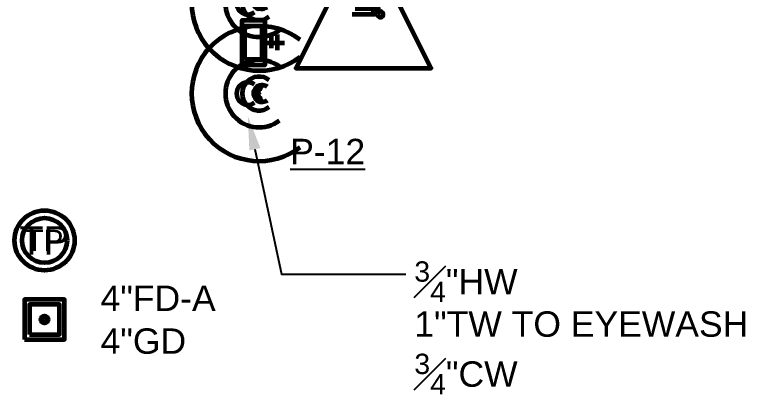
# Model space of a CAD drawing. Extents: x -3637 to 1666, y -2593 to 1817.
# Drawn here: x -2806.6 to -2547.7, y -1862.8 to -1728.3 of the extents above; entities that cross this region are included whole.
import ezdxf
from ezdxf.enums import TextEntityAlignment as Align

# ---------------------------------------------------------------- set-up
doc = ezdxf.new("R2010")
doc.units = 0
doc.header["$LTSCALE"] = 36
doc.header["$MEASUREMENT"] = 0
doc.layers.add('G-ANNO-TEXT', color=70, linetype='Continuous')
for name, color, linetype, lineweight in [('P-CW-N', 4, 'Continuous', 60), ('P-CW-N @ 1 (1)', 4, 'Continuous', 60), ('P-CW-N @ 1 (2)', 4, 'Continuous', 60), ('P-CW-N @ 12', 4, 'Continuous', 60), ('P-CW-N @ 128', 4, 'Continuous', 60), ('P-CW-N @ 16', 4, 'Continuous', 60), ('P-CW-N @ 192', 4, 'Continuous', 60), ('P-CW-N @ 2', 4, 'Continuous', 60), ('P-CW-N @ 24', 4, 'Continuous', 60), ('P-CW-N @ 384', 4, 'Continuous', 60), ('P-CW-N @ 4', 4, 'Continuous', 60), ('P-CW-N @ 48', 4, 'Continuous', 60), ('P-CW-N @ 64', 4, 'Continuous', 60), ('P-CW-N @ 768', 4, 'Continuous', 60), ('P-CW-N @ 8', 4, 'Continuous', 60), ('P-CW-N @ 96', 4, 'Continuous', 60), ('P-HW-N', 1, 'Continuous', 60), ('P-HW-N @ 1 (1)', 1, 'Continuous', 60), ('P-HW-N @ 1 (2)', 1, 'Continuous', 60), ('P-HW-N @ 12', 1, 'Continuous', 60), ('P-HW-N @ 128', 1, 'Continuous', 60), ('P-HW-N @ 16', 1, 'Continuous', 60), ('P-HW-N @ 192', 1, 'Continuous', 60), ('P-HW-N @ 2', 1, 'Continuous', 60), ('P-HW-N @ 24', 1, 'Continuous', 60), ('P-HW-N @ 384', 1, 'Continuous', 60), ('P-HW-N @ 4', 1, 'Continuous', 60), ('P-HW-N @ 48', 1, 'Continuous', 60), ('P-HW-N @ 64', 1, 'Continuous', 60), ('P-HW-N @ 768', 1, 'Continuous', 60), ('P-HW-N @ 8', 1, 'Continuous', 60), ('P-HW-N @ 96', 1, 'Continuous', 60), ('P-HWC-N', 2, 'Continuous', 60), ('P-HWC-N @ 1 (1)', 2, 'Continuous', 60), ('P-HWC-N @ 1 (2)', 2, 'Continuous', 60), ('P-HWC-N @ 12', 2, 'Continuous', 60), ('P-HWC-N @ 128', 2, 'Continuous', 60), ('P-HWC-N @ 16', 2, 'Continuous', 60), ('P-HWC-N @ 192', 2, 'Continuous', 60), ('P-HWC-N @ 2', 2, 'Continuous', 60), ('P-HWC-N @ 24', 2, 'Continuous', 60), ('P-HWC-N @ 384', 2, 'Continuous', 60), ('P-HWC-N @ 4', 2, 'Continuous', 60), ('P-HWC-N @ 48', 2, 'Continuous', 60), ('P-HWC-N @ 64', 2, 'Continuous', 60), ('P-HWC-N @ 768', 2, 'Continuous', 60), ('P-HWC-N @ 8', 2, 'Continuous', 60), ('P-HWC-N @ 96', 2, 'Continuous', 60), ('P-SAN-N', 6, 'Continuous', 60), ('P-SAN-N @ 128', 6, 'Continuous', 60), ('P-SAN-N @ 96', 6, 'Continuous', 60)]:
    doc.layers.add(name, color=color, linetype=linetype, lineweight=lineweight)
doc.styles.add('Arial', font='arial.ttf')

# ---------------------------------------------------------------- blocks, each defined once
blk = doc.blocks.new('*U17')
at = {"linetype": 'Continuous'}
blk.add_lwpolyline([(-0.05555774199920424, -0.05555774199920421), (0.05555774199920421, -0.05555774199920424), (0.05555774199920425, 0.05555774199920421), (-0.05555774199920416, 0.05555774199920427)], close=True, dxfattribs=at)
at = {"color": 7, "linetype": 'Continuous'}
blk.add_circle((0, 0), 0.01, dxfattribs=at)
blk = doc.blocks.new('*U712')
at = {"layer": 'P-SAN-N @ 128', "xscale": 128, "yscale": 128, "zscale": 128}
blk.add_blockref('*U17', (-2796.000000014937, -1836.257198477003), dxfattribs=at)
at = {"layer": 'P-SAN-N @ 96', "xscale": 96, "yscale": 96, "zscale": 96}
blk.add_blockref('*U17', (-2796.000000014937, -1836.257198477003), dxfattribs=at)
blk = doc.blocks.new('*U26')
at = {"linetype": 'Continuous'}
blk.add_circle((0, 0), 0.08288711157735473, dxfattribs=at)
at = {"layer": 'G-ANNO-TEXT', "linetype": 'Continuous', "style": 'Arial'}
blk.add_text('TP', height=0.078125, dxfattribs=at).set_placement((0, 0), align=Align.MIDDLE)
blk = doc.blocks.new('*U732')
at = {"layer": 'P-SAN-N @ 128', "xscale": 128, "yscale": 128, "zscale": 128}
blk.add_blockref('*U26', (-2796.000000014937, -1808.257198477003), dxfattribs=at)
at = {"layer": 'P-SAN-N @ 96', "xscale": 96, "yscale": 96, "zscale": 96}
blk.add_blockref('*U26', (-2796.000000014937, -1808.257198477003), dxfattribs=at)
blk = doc.blocks.new('*U41')
at = {"linetype": 'Continuous'}
for p, q in [((1.000000000001e-06, 0.03125), (1.000000000001e-06, 0.08564697334713617)), ((-0.02242570140196611, 0.06523007362366245), (0.02056475370833223, 0.06523007362366245))]:
    blk.add_line(p, q, dxfattribs=at)
blk.add_lwpolyline([(0.0625, -0.03125), (-0.062498, -0.03125), (-0.062498, 0.03125), (0.0625, 0.03125)], close=True, dxfattribs=at)
blk = doc.blocks.new('*U797')
at = {"layer": 'P-HW-N @ 128', "xscale": 128, "yscale": 128, "zscale": 128, "rotation": 270}
blk.add_blockref('*U41', (-2722.000000014937, -1738.257102477003), dxfattribs=at)
at = {"layer": 'P-HW-N @ 96', "xscale": 96, "yscale": 96, "zscale": 96, "rotation": 270}
blk.add_blockref('*U41', (-2722.000000014937, -1738.257102477003), dxfattribs=at)
blk = doc.blocks.new('*U13')
at = {"linetype": 'Continuous'}
blk.add_arc((0, 0), 0.03111555437015312, 232.5669694738212, 127.4330305261797, dxfattribs=at)
blk = doc.blocks.new('*U806')
at = {"layer": 'P-CW-N @ 1 (1)', "rotation": 180}
blk.add_blockref('*U13', (-2720.000000014937, -1724.257198477003), dxfattribs=at)
at = {"layer": 'P-CW-N @ 1 (2)', "rotation": 180}
blk.add_blockref('*U13', (-2720.000000014937, -1724.257198477003), dxfattribs=at)
at = {"layer": 'P-CW-N @ 12', "xscale": 12, "yscale": 12, "zscale": 12, "rotation": 180}
blk.add_blockref('*U13', (-2720.000000014937, -1724.257198477003), dxfattribs=at)
at = {"layer": 'P-CW-N @ 128', "xscale": 128, "yscale": 128, "zscale": 128, "rotation": 180}
blk.add_blockref('*U13', (-2724.000000014937, -1724.257198477003), dxfattribs=at)
at = {"layer": 'P-CW-N @ 16', "xscale": 16, "yscale": 16, "zscale": 16, "rotation": 180}
blk.add_blockref('*U13', (-2720.000000014937, -1724.257198477003), dxfattribs=at)
at = {"layer": 'P-CW-N @ 192', "xscale": 192, "yscale": 192, "zscale": 192, "rotation": 180}
blk.add_blockref('*U13', (-2720.000000014937, -1724.257198477003), dxfattribs=at)
at = {"layer": 'P-CW-N @ 2', "xscale": 2, "yscale": 2, "zscale": 2, "rotation": 180}
blk.add_blockref('*U13', (-2720.000000014937, -1724.257198477003), dxfattribs=at)
at = {"layer": 'P-CW-N @ 24', "xscale": 24, "yscale": 24, "zscale": 24, "rotation": 180}
blk.add_blockref('*U13', (-2720.000000014937, -1724.257198477003), dxfattribs=at)
at = {"layer": 'P-CW-N @ 384', "xscale": 384, "yscale": 384, "zscale": 384, "rotation": 180}
blk.add_blockref('*U13', (-2720.000000014937, -1724.257198477003), dxfattribs=at)
at = {"layer": 'P-CW-N @ 4', "xscale": 4, "yscale": 4, "zscale": 4, "rotation": 180}
blk.add_blockref('*U13', (-2720.000000014937, -1724.257198477003), dxfattribs=at)
at = {"layer": 'P-CW-N @ 48', "xscale": 48, "yscale": 48, "zscale": 48, "rotation": 180}
blk.add_blockref('*U13', (-2720.000000014937, -1724.257198477003), dxfattribs=at)
at = {"layer": 'P-CW-N @ 64', "xscale": 64, "yscale": 64, "zscale": 64, "rotation": 180}
blk.add_blockref('*U13', (-2720.000000014937, -1724.257198477003), dxfattribs=at)
at = {"layer": 'P-CW-N @ 768', "xscale": 768, "yscale": 768, "zscale": 768, "rotation": 180}
blk.add_blockref('*U13', (-2720.000000014937, -1724.257198477003), dxfattribs=at)
at = {"layer": 'P-CW-N @ 8', "xscale": 8, "yscale": 8, "zscale": 8, "rotation": 180}
blk.add_blockref('*U13', (-2720.000000014937, -1724.257198477003), dxfattribs=at)
at = {"layer": 'P-CW-N @ 96', "xscale": 96, "yscale": 96, "zscale": 96, "rotation": 180}
blk.add_blockref('*U13', (-2719.000000014937, -1723.257198477003), dxfattribs=at)
blk = doc.blocks.new('*U807')
at = {"layer": 'P-HW-N @ 1 (1)', "rotation": 180}
blk.add_blockref('*U13', (-2720.000000014937, -1756.257198477003), dxfattribs=at)
at = {"layer": 'P-HW-N @ 1 (2)', "rotation": 180}
blk.add_blockref('*U13', (-2720.000000014937, -1756.257198477003), dxfattribs=at)
at = {"layer": 'P-HW-N @ 12', "xscale": 12, "yscale": 12, "zscale": 12, "rotation": 180}
blk.add_blockref('*U13', (-2720.000000014937, -1756.257198477003), dxfattribs=at)
at = {"layer": 'P-HW-N @ 128', "xscale": 128, "yscale": 128, "zscale": 128, "rotation": 180}
blk.add_blockref('*U13', (-2724.000000014937, -1756.257198477003), dxfattribs=at)
at = {"layer": 'P-HW-N @ 16', "xscale": 16, "yscale": 16, "zscale": 16, "rotation": 180}
blk.add_blockref('*U13', (-2720.000000014937, -1756.257198477003), dxfattribs=at)
at = {"layer": 'P-HW-N @ 192', "xscale": 192, "yscale": 192, "zscale": 192, "rotation": 180}
blk.add_blockref('*U13', (-2720.000000014937, -1756.257198477003), dxfattribs=at)
at = {"layer": 'P-HW-N @ 2', "xscale": 2, "yscale": 2, "zscale": 2, "rotation": 180}
blk.add_blockref('*U13', (-2720.000000014937, -1756.257198477003), dxfattribs=at)
at = {"layer": 'P-HW-N @ 24', "xscale": 24, "yscale": 24, "zscale": 24, "rotation": 180}
blk.add_blockref('*U13', (-2720.000000014937, -1756.257198477003), dxfattribs=at)
at = {"layer": 'P-HW-N @ 384', "xscale": 384, "yscale": 384, "zscale": 384, "rotation": 180}
blk.add_blockref('*U13', (-2720.000000014937, -1756.257198477003), dxfattribs=at)
at = {"layer": 'P-HW-N @ 4', "xscale": 4, "yscale": 4, "zscale": 4, "rotation": 180}
blk.add_blockref('*U13', (-2720.000000014937, -1756.257198477003), dxfattribs=at)
at = {"layer": 'P-HW-N @ 48', "xscale": 48, "yscale": 48, "zscale": 48, "rotation": 180}
blk.add_blockref('*U13', (-2720.000000014937, -1756.257198477003), dxfattribs=at)
at = {"layer": 'P-HW-N @ 64', "xscale": 64, "yscale": 64, "zscale": 64, "rotation": 180}
blk.add_blockref('*U13', (-2720.000000014937, -1756.257198477003), dxfattribs=at)
at = {"layer": 'P-HW-N @ 768', "xscale": 768, "yscale": 768, "zscale": 768, "rotation": 180}
blk.add_blockref('*U13', (-2720.000000014937, -1756.257198477003), dxfattribs=at)
at = {"layer": 'P-HW-N @ 8', "xscale": 8, "yscale": 8, "zscale": 8, "rotation": 180}
blk.add_blockref('*U13', (-2720.000000014937, -1756.257198477003), dxfattribs=at)
at = {"layer": 'P-HW-N @ 96', "xscale": 96, "yscale": 96, "zscale": 96, "rotation": 180}
blk.add_blockref('*U13', (-2719.000000014937, -1756.257198477003), dxfattribs=at)
blk = doc.blocks.new('CHECK VALVE')
at = {"linetype": 'Continuous'}
blk.add_lwpolyline([(0.0625, 0.0625, 0, 0.02734375, 0), (0.004140429033668624, 0.0625, 0, 0, 0), (0.004140429033668624, 0.0625, 0, 0, 0), (-0.06249999999977263, 0.0625, 0, 0, 0)], format="xyseb", dxfattribs=at)
blk.add_lwpolyline([(0.0625, 0.03125), (0.0625, -0.03125), (-0.0625, 0.03125), (-0.0625, -0.03125)], dxfattribs=at)
blk.add_circle((-0.0625, 0.046875), 0.007812499999988433, dxfattribs=at)
blk = doc.blocks.new('*U808')
at = {"layer": 'P-HWC-N @ 128', "xscale": -128, "yscale": 128, "zscale": 128, "rotation": 270}
blk.add_blockref('CHECK VALVE', (-2683.000000014937, -1720.257198477003), dxfattribs=at)
at = {"layer": 'P-HWC-N @ 96', "xscale": -96, "yscale": 96, "zscale": 96, "rotation": 270}
blk.add_blockref('CHECK VALVE', (-2683.000000014937, -1720.257198477003), dxfattribs=at)
blk = doc.blocks.new('*U42')
at = {"linetype": 'Continuous'}
for points in [[(-0.01950223899833947, -0.009751119128395658), (-0.06250000047529625, -0.03124999904940751), (-0.06249999952470375, 0.03125000095059249), (-0.01950223850397403, 0.009751119622759319)], [(0.01950223850397226, -0.009751119622759319), (0.06249999952470375, -0.03125000095059249), (0.06250000047529625, 0.03124999904940751), (0.0195022389983377, 0.009751119128395658)], [(-0.01950223850397423, 0.00975111962275942), (-0.01950223850397423, 0.02925335812675912), (0.0195022389983379, 0.02925335812675912), (0.0195022389983379, 0.00975111912839576)], [(-0.01950223850397562, -0.009751119622759222), (4.943599696272116e-10, -4.943635590677493e-10), (-0.01950223800961018, 0.009751119128395755)], [(0.01950223899833789, 0.009751119128395757), (4.943647435862175e-10, -4.943635590677493e-10), (0.01950223949270333, -0.00975111962275922)]]:
    blk.add_lwpolyline(points, dxfattribs=at)
blk = doc.blocks.new('*U809')
at = {"layer": 'P-HWC-N @ 1 (1)', "rotation": 270}
blk.add_blockref('*U42', (-2682.999999967478, -1699.257198477003), dxfattribs=at)
at = {"layer": 'P-HWC-N @ 1 (2)', "rotation": 270}
blk.add_blockref('*U42', (-2682.999999967478, -1699.257198477003), dxfattribs=at)
at = {"layer": 'P-HWC-N @ 12', "xscale": 12, "yscale": 12, "zscale": 12, "rotation": 270}
blk.add_blockref('*U42', (-2682.999999967478, -1699.257198477003), dxfattribs=at)
at = {"layer": 'P-HWC-N @ 128', "xscale": 128, "yscale": 128, "zscale": 128, "rotation": 270}
blk.add_blockref('*U42', (-2682.999999967478, -1699.257198477003), dxfattribs=at)
at = {"layer": 'P-HWC-N @ 16', "xscale": 16, "yscale": 16, "zscale": 16, "rotation": 270}
blk.add_blockref('*U42', (-2682.999999967478, -1699.257198477003), dxfattribs=at)
at = {"layer": 'P-HWC-N @ 192', "xscale": 192, "yscale": 192, "zscale": 192, "rotation": 270}
blk.add_blockref('*U42', (-2682.999999967478, -1699.257198477003), dxfattribs=at)
at = {"layer": 'P-HWC-N @ 2', "xscale": 2, "yscale": 2, "zscale": 2, "rotation": 270}
blk.add_blockref('*U42', (-2682.999999967478, -1699.257198477003), dxfattribs=at)
at = {"layer": 'P-HWC-N @ 24', "xscale": 24, "yscale": 24, "zscale": 24, "rotation": 270}
blk.add_blockref('*U42', (-2682.999999967478, -1699.257198477003), dxfattribs=at)
at = {"layer": 'P-HWC-N @ 384', "xscale": 384, "yscale": 384, "zscale": 384, "rotation": 270}
blk.add_blockref('*U42', (-2682.999999967478, -1699.257198477003), dxfattribs=at)
at = {"layer": 'P-HWC-N @ 4', "xscale": 4, "yscale": 4, "zscale": 4, "rotation": 270}
blk.add_blockref('*U42', (-2682.999999967478, -1699.257198477003), dxfattribs=at)
at = {"layer": 'P-HWC-N @ 48', "xscale": 48, "yscale": 48, "zscale": 48, "rotation": 270}
blk.add_blockref('*U42', (-2682.999999967478, -1699.257198477003), dxfattribs=at)
at = {"layer": 'P-HWC-N @ 64', "xscale": 64, "yscale": 64, "zscale": 64, "rotation": 270}
blk.add_blockref('*U42', (-2682.999999967478, -1699.257198477003), dxfattribs=at)
at = {"layer": 'P-HWC-N @ 768', "xscale": 768, "yscale": 768, "zscale": 768, "rotation": 270}
blk.add_blockref('*U42', (-2682.999999967478, -1699.257198477003), dxfattribs=at)
at = {"layer": 'P-HWC-N @ 8', "xscale": 8, "yscale": 8, "zscale": 8, "rotation": 270}
blk.add_blockref('*U42', (-2682.999999967478, -1699.257198477003), dxfattribs=at)
at = {"layer": 'P-HWC-N @ 96', "xscale": 96, "yscale": 96, "zscale": 96, "rotation": 270}
blk.add_blockref('*U42', (-2682.999999967478, -1699.257198477003), dxfattribs=at)

msp = doc.modelspace()

# ---------------------------------------------------------------- linework, layer by layer
at = {"layer": 'G-ANNO-TEXT'}
msp.add_lwpolyline([(-2721.485650950166, -1775.990827445932), (-2712.000000014937, -1820.257198477003), (-2668.000000014937, -1820.257198477003)], dxfattribs=at)
msp.add_solid([(-2723.441255778321, -1776.409885623394), (-2724.000000014937, -1764.257198477003), (-2719.530046122011, -1775.571769268471)], dxfattribs=at)

# ---------------------------------------------------------------- block references
at = {"layer": 'P-CW-N'}
msp.add_blockref('*U806', (0, 0), dxfattribs=at)
at = {"layer": 'P-HW-N'}
for name in ['*U807', '*U797']:
    msp.add_blockref(name, (0, 0), dxfattribs=at)
at = {"layer": 'P-HWC-N'}
for name in ['*U809', '*U808']:
    msp.add_blockref(name, (0, 0), dxfattribs=at)
at = {"layer": 'P-SAN-N'}
for name in ['*U732', '*U712']:
    msp.add_blockref(name, (0, 0), dxfattribs=at)

# ---------------------------------------------------------------- texts
at = {"layer": 'G-ANNO-TEXT', "style": 'Arial'}
for s, p in [('%%UP-12', (-2708.969986372372, -1781.294033401969)), ('4"FD-A', (-2776.159618023122, -1833.257198477003)), ('4"GD', (-2776.159618023122, -1848.410677331028))]:
    msp.add_text(s, height=9, dxfattribs=at).set_placement(p)
at = {"layer": 'G-ANNO-TEXT', "insert": (-2665.000000014937, -1815.680459049991), "char_height": 9, "attachment_point": 1, "style": 'Arial'}
msp.add_mtext('\\A1;{\\H0.8x;\\S3#4;\\H1.25x;"HW\\P1"TW TO EYEWASH\\P\\H0.8x;\\S3#4;\\H1.25x;"CW}', dxfattribs=at)

doc.saveas('drawing.dxf')
